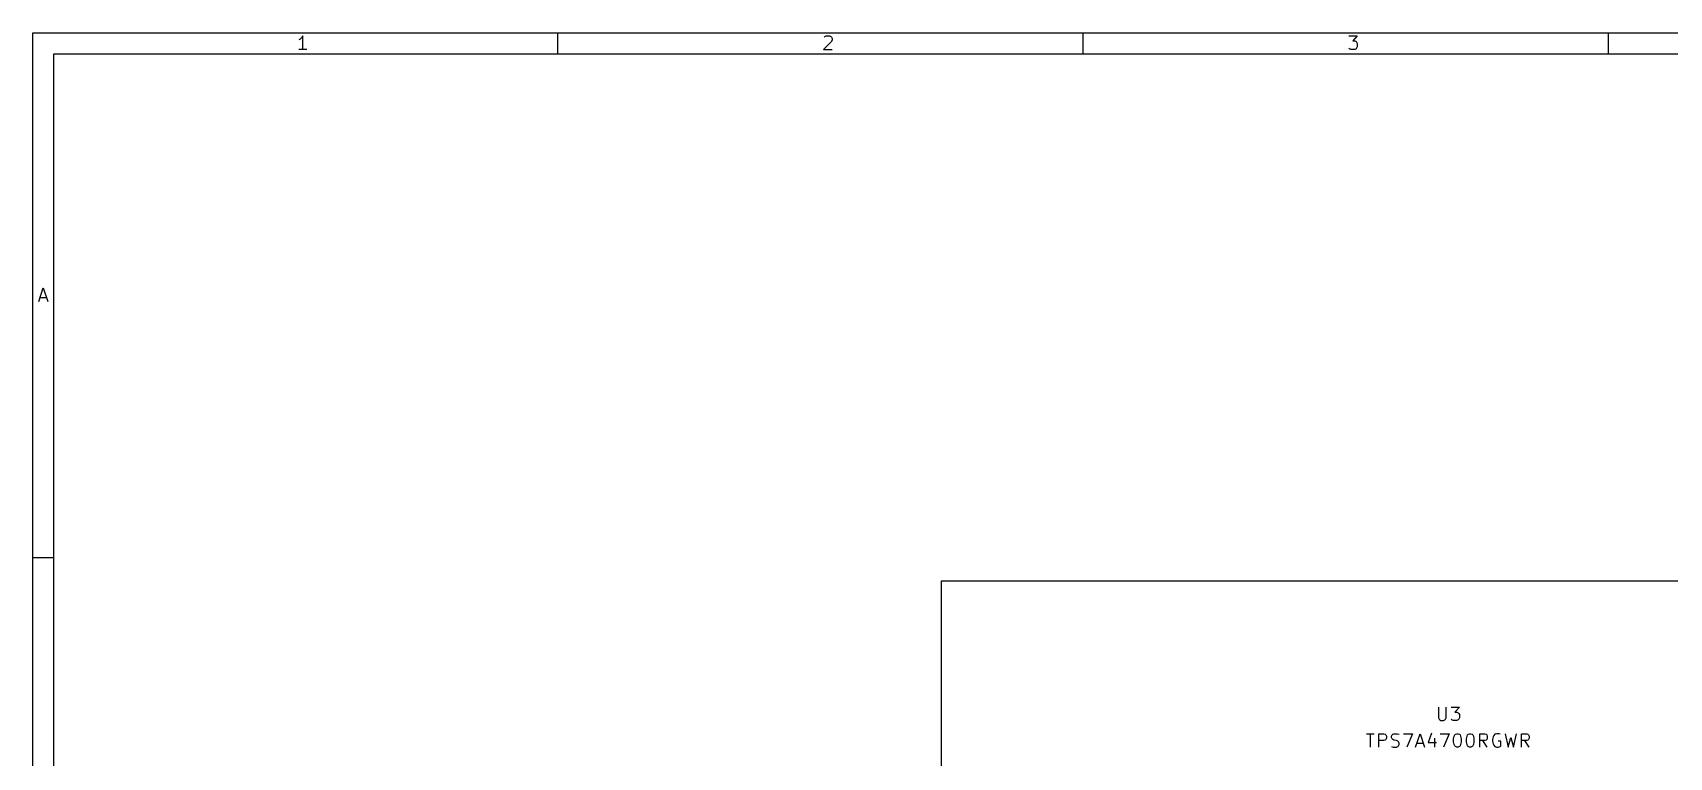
# Model space of a CAD drawing. Extents: x 0.4 to 11.3, y -7.9 to -0.4.
# Drawn here: x 0.39 to 6.53, y -3.11 to -0.39 of the extents above; entities that cross this region are included whole.
import ezdxf

# ---------------------------------------------------------------- set-up
doc = ezdxf.new("R2010")
doc.units = 0
doc.header["$MEASUREMENT"] = 0
for name, color, linetype in [('CYAN2', 4, 'CONTINUOUS'), ('GREEN3', 91, 'CONTINUOUS'), ('RED2', 1, 'CONTINUOUS')]:
    doc.layers.add(name, color=color, linetype=linetype)

msp = doc.modelspace()

# ---------------------------------------------------------------- linework, layer by layer
at = {"layer": 'CYAN2', "linetype": 'CONTINUOUS'}
for p, q in [((5.6619, -2.9228), (5.6619, -2.9633)), ((5.6619, -2.9228), (5.6619, -2.9633)), ((5.6905, -2.9633), (5.6905, -2.9228)), ((5.6905, -2.9633), (5.6905, -2.9228)), ((5.7095, -2.9228), (5.7405, -2.9228)), ((5.7095, -2.9228), (5.7405, -2.9228)), ((5.7405, -2.9228), (5.7238, -2.9419)), ((5.7405, -2.9228), (5.7238, -2.9419)), ((5.7238, -2.9419), (5.731, -2.9419)), ((5.7238, -2.9419), (5.731, -2.9419)), ((5.731, -2.9419), (5.7357, -2.9442)), ((5.731, -2.9419), (5.7357, -2.9442)), ((5.6619, -2.9633), (5.6643, -2.968)), ((5.6619, -2.9633), (5.6643, -2.968)), ((5.6643, -2.968), (5.6667, -2.9704)), ((5.6643, -2.968), (5.6667, -2.9704)), ((5.6667, -2.9704), (5.6714, -2.9728)), ((5.6667, -2.9704), (5.6714, -2.9728)), ((5.6714, -2.9728), (5.6809, -2.9728)), ((5.6714, -2.9728), (5.6809, -2.9728)), ((5.6809, -2.9728), (5.6857, -2.9704)), ((5.6809, -2.9728), (5.6857, -2.9704)), ((5.6857, -2.9704), (5.6881, -2.968)), ((5.6857, -2.9704), (5.6881, -2.968)), ((5.6881, -2.968), (5.6905, -2.9633)), ((5.6881, -2.968), (5.6905, -2.9633)), ((5.7119, -2.9704), (5.7095, -2.968)), ((5.7119, -2.9704), (5.7095, -2.968)), ((5.7167, -2.9728), (5.7119, -2.9704)), ((5.7167, -2.9728), (5.7119, -2.9704)), ((5.731, -2.9728), (5.7167, -2.9728)), ((5.731, -2.9728), (5.7167, -2.9728)), ((5.7357, -2.9704), (5.731, -2.9728)), ((5.7357, -2.9704), (5.731, -2.9728)), ((5.7357, -2.9442), (5.7381, -2.9466)), ((5.7357, -2.9442), (5.7381, -2.9466)), ((5.7381, -2.968), (5.7357, -2.9704)), ((5.7381, -2.968), (5.7357, -2.9704)), ((5.7381, -2.9466), (5.7405, -2.9514)), ((5.7381, -2.9466), (5.7405, -2.9514)), ((5.7405, -2.9633), (5.7381, -2.968)), ((5.7405, -2.9633), (5.7381, -2.968)), ((5.7405, -2.9514), (5.7405, -2.9633)), ((5.7405, -2.9514), (5.7405, -2.9633)), ((5.3929, -3.0228), (5.4214, -3.0228)), ((5.3929, -3.0228), (5.4214, -3.0228)), ((5.4071, -3.0728), (5.4071, -3.0228)), ((5.4071, -3.0728), (5.4071, -3.0228)), ((5.4381, -3.0728), (5.4381, -3.0228)), ((5.4381, -3.0228), (5.4571, -3.0228)), ((5.4381, -3.0728), (5.4381, -3.0228)), ((5.4381, -3.0228), (5.4571, -3.0228)), ((5.4571, -3.049), (5.4381, -3.049)), ((5.4571, -3.049), (5.4381, -3.049)), ((5.4571, -3.0228), (5.4619, -3.0252)), ((5.4571, -3.0228), (5.4619, -3.0252)), ((5.4619, -3.0466), (5.4571, -3.049)), ((5.4619, -3.0466), (5.4571, -3.049)), ((5.4619, -3.0252), (5.4643, -3.0276)), ((5.4619, -3.0252), (5.4643, -3.0276)), ((5.4643, -3.0442), (5.4619, -3.0466)), ((5.4643, -3.0442), (5.4619, -3.0466)), ((5.4643, -3.0276), (5.4667, -3.0323)), ((5.4643, -3.0276), (5.4667, -3.0323)), ((5.4667, -3.0395), (5.4643, -3.0442)), ((5.4667, -3.0395), (5.4643, -3.0442)), ((5.4667, -3.0323), (5.4667, -3.0395)), ((5.4667, -3.0323), (5.4667, -3.0395)), ((5.4857, -3.0323), (5.4881, -3.0276)), ((5.4857, -3.0323), (5.4881, -3.0276)), ((5.4857, -3.0371), (5.4857, -3.0323)), ((5.4857, -3.0371), (5.4857, -3.0323)), ((5.4881, -3.0419), (5.4857, -3.0371)), ((5.4881, -3.0419), (5.4857, -3.0371)), ((5.4881, -3.0276), (5.4905, -3.0252)), ((5.4881, -3.0276), (5.4905, -3.0252)), ((5.4905, -3.0442), (5.4881, -3.0419)), ((5.4905, -3.0442), (5.4881, -3.0419)), ((5.4905, -3.0252), (5.4952, -3.0228)), ((5.4905, -3.0252), (5.4952, -3.0228)), ((5.4952, -3.0466), (5.4905, -3.0442)), ((5.4952, -3.0466), (5.4905, -3.0442)), ((5.4952, -3.0228), (5.5071, -3.0228)), ((5.4952, -3.0228), (5.5071, -3.0228)), ((5.5048, -3.049), (5.4952, -3.0466)), ((5.5048, -3.049), (5.4952, -3.0466)), ((5.5095, -3.0514), (5.5048, -3.049)), ((5.5095, -3.0514), (5.5048, -3.049)), ((5.5071, -3.0228), (5.5143, -3.0252)), ((5.5071, -3.0228), (5.5143, -3.0252)), ((5.5119, -3.0538), (5.5095, -3.0514)), ((5.5119, -3.0538), (5.5095, -3.0514)), ((5.5143, -3.0585), (5.5119, -3.0538)), ((5.5143, -3.0585), (5.5119, -3.0538)), ((5.5119, -3.068), (5.5143, -3.0633)), ((5.5119, -3.068), (5.5143, -3.0633)), ((5.5143, -3.0633), (5.5143, -3.0585)), ((5.5143, -3.0633), (5.5143, -3.0585)), ((5.531, -3.0228), (5.5643, -3.0228)), ((5.531, -3.0228), (5.5643, -3.0228)), ((5.5643, -3.0228), (5.5429, -3.0728)), ((5.5643, -3.0228), (5.5429, -3.0728)), ((5.5762, -3.0728), (5.5929, -3.0228)), ((5.5762, -3.0728), (5.5929, -3.0228)), ((5.581, -3.0585), (5.6048, -3.0585)), ((5.581, -3.0585), (5.6048, -3.0585)), ((5.5929, -3.0228), (5.6095, -3.0728)), ((5.5929, -3.0228), (5.6095, -3.0728)), ((5.6357, -3.0204), (5.6238, -3.0561)), ((5.6357, -3.0204), (5.6238, -3.0561)), ((5.6238, -3.0561), (5.6548, -3.0561)), ((5.6238, -3.0561), (5.6548, -3.0561)), ((5.6476, -3.0395), (5.6476, -3.0728)), ((5.6476, -3.0395), (5.6476, -3.0728)), ((5.669, -3.0228), (5.7024, -3.0228)), ((5.669, -3.0228), (5.7024, -3.0228)), ((5.7024, -3.0228), (5.681, -3.0728)), ((5.7024, -3.0228), (5.681, -3.0728)), ((5.719, -3.0419), (5.7214, -3.0323)), ((5.719, -3.0419), (5.7214, -3.0323)), ((5.719, -3.0538), (5.719, -3.0419)), ((5.719, -3.0538), (5.719, -3.0419)), ((5.7214, -3.0633), (5.719, -3.0538)), ((5.7214, -3.0633), (5.719, -3.0538)), ((5.7214, -3.0323), (5.7238, -3.0276)), ((5.7214, -3.0323), (5.7238, -3.0276)), ((5.7238, -3.068), (5.7214, -3.0633)), ((5.7238, -3.068), (5.7214, -3.0633)), ((5.7238, -3.0276), (5.7262, -3.0252)), ((5.7238, -3.0276), (5.7262, -3.0252)), ((5.7262, -3.0252), (5.7309, -3.0228)), ((5.7262, -3.0252), (5.7309, -3.0228)), ((5.7309, -3.0228), (5.7357, -3.0228)), ((5.7309, -3.0228), (5.7357, -3.0228)), ((5.7357, -3.0228), (5.7405, -3.0252)), ((5.7357, -3.0228), (5.7405, -3.0252)), ((5.7405, -3.0252), (5.7429, -3.0276)), ((5.7405, -3.0252), (5.7429, -3.0276)), ((5.7429, -3.0276), (5.7452, -3.0323)), ((5.7429, -3.0276), (5.7452, -3.0323)), ((5.7452, -3.0633), (5.7429, -3.068)), ((5.7452, -3.0633), (5.7429, -3.068)), ((5.7452, -3.0323), (5.7476, -3.0419)), ((5.7452, -3.0323), (5.7476, -3.0419)), ((5.7476, -3.0538), (5.7452, -3.0633)), ((5.7476, -3.0538), (5.7452, -3.0633)), ((5.7476, -3.0419), (5.7476, -3.0538)), ((5.7476, -3.0419), (5.7476, -3.0538)), ((5.7667, -3.0419), (5.769, -3.0323)), ((5.7667, -3.0419), (5.769, -3.0323)), ((5.7667, -3.0538), (5.7667, -3.0419)), ((5.7667, -3.0538), (5.7667, -3.0419)), ((5.769, -3.0633), (5.7667, -3.0538)), ((5.769, -3.0633), (5.7667, -3.0538)), ((5.769, -3.0323), (5.7714, -3.0276)), ((5.769, -3.0323), (5.7714, -3.0276)), ((5.7714, -3.068), (5.769, -3.0633)), ((5.7714, -3.068), (5.769, -3.0633)), ((5.7714, -3.0276), (5.7738, -3.0252)), ((5.7714, -3.0276), (5.7738, -3.0252)), ((5.7738, -3.0252), (5.7786, -3.0228)), ((5.7738, -3.0252), (5.7786, -3.0228)), ((5.7786, -3.0228), (5.7833, -3.0228)), ((5.7786, -3.0228), (5.7833, -3.0228)), ((5.7833, -3.0228), (5.7881, -3.0252)), ((5.7833, -3.0228), (5.7881, -3.0252)), ((5.7881, -3.0252), (5.7905, -3.0276)), ((5.7881, -3.0252), (5.7905, -3.0276)), ((5.7905, -3.0276), (5.7929, -3.0323)), ((5.7905, -3.0276), (5.7929, -3.0323)), ((5.7929, -3.0633), (5.7905, -3.068)), ((5.7929, -3.0633), (5.7905, -3.068)), ((5.7929, -3.0323), (5.7952, -3.0419)), ((5.7929, -3.0323), (5.7952, -3.0419)), ((5.7952, -3.0538), (5.7929, -3.0633)), ((5.7952, -3.0538), (5.7929, -3.0633)), ((5.7952, -3.0419), (5.7952, -3.0538)), ((5.7952, -3.0419), (5.7952, -3.0538)), ((5.8167, -3.0728), (5.8167, -3.0228)), ((5.8167, -3.0228), (5.8357, -3.0228)), ((5.8167, -3.0728), (5.8167, -3.0228)), ((5.8167, -3.0228), (5.8357, -3.0228)), ((5.8357, -3.049), (5.8167, -3.049)), ((5.8357, -3.049), (5.8167, -3.049)), ((5.8452, -3.0728), (5.8286, -3.049)), ((5.8452, -3.0728), (5.8286, -3.049)), ((5.8357, -3.0228), (5.8405, -3.0252)), ((5.8357, -3.0228), (5.8405, -3.0252)), ((5.8405, -3.0466), (5.8357, -3.049)), ((5.8405, -3.0466), (5.8357, -3.049)), ((5.8405, -3.0252), (5.8429, -3.0276)), ((5.8405, -3.0252), (5.8429, -3.0276)), ((5.8429, -3.0442), (5.8405, -3.0466)), ((5.8429, -3.0442), (5.8405, -3.0466)), ((5.8429, -3.0276), (5.8452, -3.0323)), ((5.8429, -3.0276), (5.8452, -3.0323)), ((5.8452, -3.0395), (5.8429, -3.0442)), ((5.8452, -3.0395), (5.8429, -3.0442)), ((5.8452, -3.0323), (5.8452, -3.0395)), ((5.8452, -3.0323), (5.8452, -3.0395)), ((5.8667, -3.0347), (5.8643, -3.0442)), ((5.8667, -3.0347), (5.8643, -3.0442)), ((5.8643, -3.0442), (5.8643, -3.0514)), ((5.8643, -3.0442), (5.8643, -3.0514)), ((5.8643, -3.0514), (5.8667, -3.0609)), ((5.8643, -3.0514), (5.8667, -3.0609)), ((5.869, -3.0299), (5.8667, -3.0347)), ((5.869, -3.0299), (5.8667, -3.0347)), ((5.8667, -3.0609), (5.869, -3.0657)), ((5.8667, -3.0609), (5.869, -3.0657)), ((5.8738, -3.0252), (5.869, -3.0299)), ((5.8738, -3.0252), (5.869, -3.0299)), ((5.869, -3.0657), (5.8738, -3.0704)), ((5.869, -3.0657), (5.8738, -3.0704)), ((5.8809, -3.0228), (5.8738, -3.0252)), ((5.8809, -3.0228), (5.8738, -3.0252)), ((5.8881, -3.0228), (5.8809, -3.0228)), ((5.8881, -3.0228), (5.8809, -3.0228)), ((5.8952, -3.0514), (5.8857, -3.0514)), ((5.8952, -3.0514), (5.8857, -3.0514)), ((5.8929, -3.0252), (5.8881, -3.0228)), ((5.8929, -3.0252), (5.8881, -3.0228)), ((5.8952, -3.068), (5.8952, -3.0514)), ((5.8952, -3.068), (5.8952, -3.0514)), ((5.9119, -3.0228), (5.9238, -3.0728)), ((5.9119, -3.0228), (5.9238, -3.0728)), ((5.9238, -3.0728), (5.9333, -3.0371)), ((5.9238, -3.0728), (5.9333, -3.0371)), ((5.9333, -3.0371), (5.9429, -3.0728)), ((5.9333, -3.0371), (5.9429, -3.0728)), ((5.9429, -3.0728), (5.9548, -3.0228)), ((5.9429, -3.0728), (5.9548, -3.0228)), ((5.9738, -3.0728), (5.9738, -3.0228)), ((5.9738, -3.0228), (5.9929, -3.0228)), ((5.9738, -3.0728), (5.9738, -3.0228)), ((5.9738, -3.0228), (5.9929, -3.0228)), ((5.9929, -3.049), (5.9738, -3.049)), ((5.9929, -3.049), (5.9738, -3.049)), ((6.0024, -3.0728), (5.9857, -3.049)), ((6.0024, -3.0728), (5.9857, -3.049)), ((5.9929, -3.0228), (5.9976, -3.0252)), ((5.9929, -3.0228), (5.9976, -3.0252)), ((5.9976, -3.0466), (5.9929, -3.049)), ((5.9976, -3.0466), (5.9929, -3.049)), ((5.9976, -3.0252), (6, -3.0276)), ((5.9976, -3.0252), (6, -3.0276)), ((6, -3.0442), (5.9976, -3.0466)), ((6, -3.0442), (5.9976, -3.0466)), ((6, -3.0276), (6.0024, -3.0323)), ((6, -3.0276), (6.0024, -3.0323)), ((6.0024, -3.0395), (6, -3.0442)), ((6.0024, -3.0395), (6, -3.0442)), ((6.0024, -3.0323), (6.0024, -3.0395)), ((6.0024, -3.0323), (6.0024, -3.0395)), ((5.4857, -3.0704), (5.4929, -3.0728)), ((5.4857, -3.0704), (5.4929, -3.0728)), ((5.4929, -3.0728), (5.5048, -3.0728)), ((5.4929, -3.0728), (5.5048, -3.0728)), ((5.5048, -3.0728), (5.5095, -3.0704)), ((5.5048, -3.0728), (5.5095, -3.0704)), ((5.5095, -3.0704), (5.5119, -3.068)), ((5.5095, -3.0704), (5.5119, -3.068)), ((5.7262, -3.0704), (5.7238, -3.068)), ((5.7262, -3.0704), (5.7238, -3.068)), ((5.7309, -3.0728), (5.7262, -3.0704)), ((5.7309, -3.0728), (5.7262, -3.0704)), ((5.7357, -3.0728), (5.7309, -3.0728)), ((5.7357, -3.0728), (5.7309, -3.0728)), ((5.7405, -3.0704), (5.7357, -3.0728)), ((5.7405, -3.0704), (5.7357, -3.0728)), ((5.7429, -3.068), (5.7405, -3.0704)), ((5.7429, -3.068), (5.7405, -3.0704)), ((5.7738, -3.0704), (5.7714, -3.068)), ((5.7738, -3.0704), (5.7714, -3.068)), ((5.7786, -3.0728), (5.7738, -3.0704)), ((5.7786, -3.0728), (5.7738, -3.0704)), ((5.7833, -3.0728), (5.7786, -3.0728)), ((5.7833, -3.0728), (5.7786, -3.0728)), ((5.7881, -3.0704), (5.7833, -3.0728)), ((5.7881, -3.0704), (5.7833, -3.0728)), ((5.7905, -3.068), (5.7881, -3.0704)), ((5.7905, -3.068), (5.7881, -3.0704)), ((5.8738, -3.0704), (5.8809, -3.0728)), ((5.8738, -3.0704), (5.8809, -3.0728)), ((5.8809, -3.0728), (5.8857, -3.0728)), ((5.8809, -3.0728), (5.8857, -3.0728)), ((5.8857, -3.0728), (5.8929, -3.0704)), ((5.8857, -3.0728), (5.8929, -3.0704)), ((5.8929, -3.0704), (5.8952, -3.068)), ((5.8929, -3.0704), (5.8952, -3.068))]:
    msp.add_line(p, q, dxfattribs=at)
at = {"layer": 'GREEN3', "linetype": 'CONTINUOUS'}
for p, q in [((3.8, -2.45), (7.8, -2.45)), ((3.8, -4.25), (3.8, -2.45))]:
    msp.add_line(p, q, dxfattribs=at)
at = {"layer": 'RED2', "linetype": 'CONTINUOUS'}
for p, q in [((0.3937, -0.3937), (11.2993, -0.3937)), ((0.3937, -7.8743), (0.3937, -0.3937)), ((1.3965, -0.4174), (1.3916, -0.4199)), ((1.4013, -0.4126), (1.3965, -0.4174)), ((1.4062, -0.4053), (1.4013, -0.4126)), ((1.4062, -0.4564), (1.4062, -0.4053)), ((2.3622, -0.4724), (2.3622, -0.3937)), ((3.3869, -0.4272), (3.3576, -0.4564)), ((3.3601, -0.4101), (3.3625, -0.4077)), ((3.3625, -0.4077), (3.3674, -0.4053)), ((3.3674, -0.4053), (3.3796, -0.4053)), ((3.3796, -0.4053), (3.3845, -0.4077)), ((3.3845, -0.4077), (3.3869, -0.4101)), ((3.3869, -0.4101), (3.3893, -0.415)), ((3.3893, -0.4199), (3.3869, -0.4272)), ((3.3893, -0.415), (3.3893, -0.4199)), ((4.3307, -0.4724), (4.3307, -0.3937)), ((5.3262, -0.4053), (5.3578, -0.4053)), ((5.3578, -0.4053), (5.3408, -0.4248)), ((5.3408, -0.4248), (5.3481, -0.4248)), ((5.3481, -0.4248), (5.353, -0.4272)), ((5.353, -0.4272), (5.3554, -0.4296)), ((6.2992, -0.4724), (6.2992, -0.3937)), ((0.4724, -0.4724), (11.2206, -0.4724)), ((0.4724, -7.7956), (0.4724, -0.4724)), ((1.4208, -0.4564), (1.3916, -0.4564)), ((3.3576, -0.4564), (3.3893, -0.4564)), ((5.3286, -0.454), (5.3262, -0.4516)), ((5.3335, -0.4564), (5.3286, -0.454)), ((5.3481, -0.4564), (5.3335, -0.4564)), ((5.353, -0.454), (5.3481, -0.4564)), ((5.3554, -0.4516), (5.353, -0.454)), ((5.3554, -0.4296), (5.3578, -0.4345)), ((5.3578, -0.4467), (5.3554, -0.4516)), ((5.3578, -0.4345), (5.3578, -0.4467)), ((0.416, -1.4013), (0.4331, -1.3501)), ((0.4209, -1.3867), (0.4453, -1.3867)), ((0.4331, -1.3501), (0.4501, -1.4013)), ((0.3937, -2.3622), (0.4724, -2.3622))]:
    msp.add_line(p, q, dxfattribs=at)

doc.saveas('drawing.dxf')
